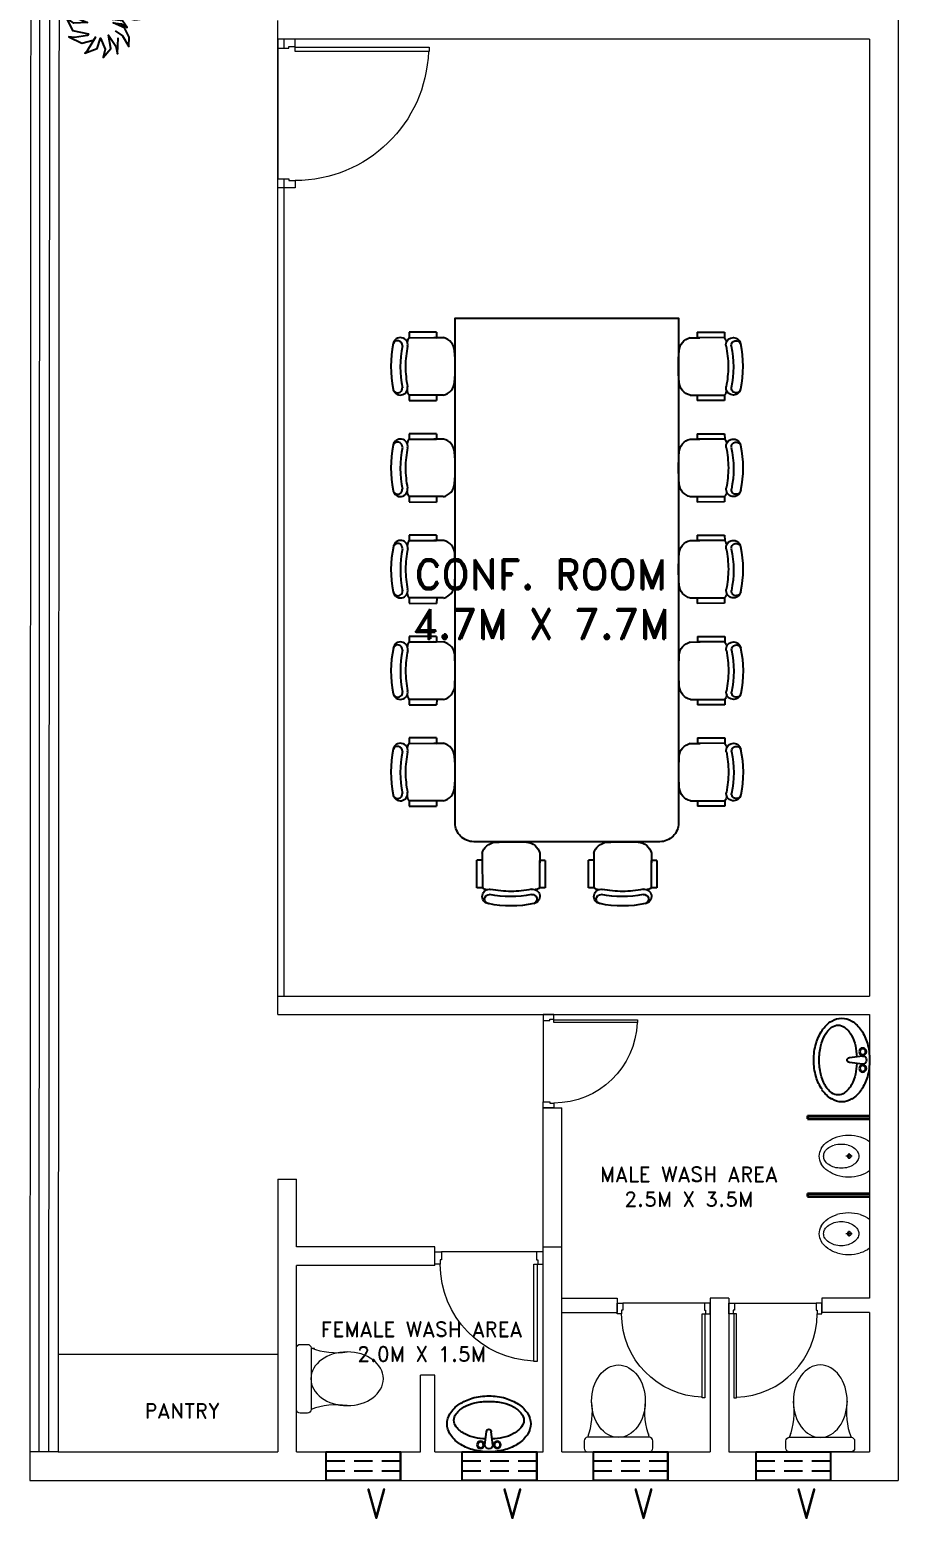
# Model space of a CAD drawing. Header units: inches. Extents: x -605 to 2991212, y -2872845 to 0.
# Drawn here: x 2555629 to 2562629, y -2072289 to -2060283 of the extents above; entities that cross this region are included whole.
import ezdxf

# ---------------------------------------------------------------- set-up
doc = ezdxf.new("R2010")
doc.units = ezdxf.units.IN
doc.header["$LTSCALE"] = 600
doc.header["$MEASUREMENT"] = 0
doc.linetypes.add('DASHED2', pattern=[0.375, 0.25, -0.125])
for name, color, linetype in [('50 - FURNITURE', 47, 'Continuous'), ('CAY', 94, 'Continuous'), ('M10-DOLAP', 33, 'Continuous'), ('see level', 2, 'Continuous'), ('SnT-DIMENSION', 7, 'Continuous')]:
    doc.layers.add(name, color=color, linetype=linetype)
for name, color, linetype, lineweight in [('FURNITURE', 23, 'Continuous', 9), ('furniture u', 25, 'Continuous', 9), ('PV_MASONRY', 10, 'Continuous', 0), ('rRCC 1', 3, 'Continuous', 25), ('zero', 250, 'Continuous', 9)]:
    doc.layers.add(name, color=color, linetype=linetype, lineweight=lineweight)
doc.styles.add('DIM', font='geniso.shx', dxfattribs={"width": 0.85})
doc.styles.add('ROMAND', font='romand.shx')

# ---------------------------------------------------------------- blocks, each defined once
blk = doc.blocks.new('door1')
at = {"layer": 'FURNITURE', "ltscale": 10}
blk.add_line((-29102.45, -2427.68), (-29134.02, -2427.68), dxfattribs=at)
for points in [[(-29103.25, -2391.1), (-29103.25, -2423.54), (-29102.22, -2423.54), (-29102.22, -2391.1)], [(-29134.02, -2425.03), (-29134.47, -2425.03), (-29134.47, -2423.52), (-29136.24, -2423.52), (-29136.24, -2427.68), (-29134.02, -2427.68)], [(-29102.45, -2425.03), (-29102.01, -2425.03), (-29102.01, -2423.52), (-29100.24, -2423.52), (-29100.24, -2427.68), (-29102.45, -2427.68)]]:
    blk.add_lwpolyline(points, close=True, dxfattribs=at)
blk.add_arc((-29102.22, -2423.52), 32.24, 91.8346, 180, dxfattribs=at)
blk = doc.blocks.new('urinal-3')
at = {"color": 0, "linetype": 'ByBlock'}
for p, q in [((0.118, 0), (-0.118, 0)), ((-0.022, -0.165), (0.023, -0.165)), ((0, -0.142), (0, -0.191))]:
    blk.add_line(p, q, dxfattribs=at)
blk.add_circle((0, -0.165), 0.016, dxfattribs=at)
for centre, radius, start, end in [((0.082, -0.146), 0.247, 143.7392, 163.4982), ((-0.082, -0.146), 0.247, 16.5018, 36.2608), ((0.16, -0.17), 0.33, 163.4982, 180), ((0.022, -0.191), 0.109, 121.1424, 145.5692), ((0, -0.155), 0.0679, 90, 121.1424), ((0, -0.155), 0.0679, 58.8576, 90), ((-0.021, -0.191), 0.109, 34.4308, 58.8576), ((-0.16, -0.17), 0.33, 360, 16.5018), ((0.16, -0.17), 0.33, 180, 196.5018), ((0.109, -0.229), 0.206, 164.1484, 180), ((0.109, -0.229), 0.206, 180, 195.8516), ((0.056, -0.214), 0.15, 145.5692, 164.1484), ((-0.055, -0.214), 0.15, 15.8516, 34.4308), ((-0.108, -0.229), 0.206, 360, 15.8516), ((-0.108, -0.229), 0.206, 344.1484, 0), ((-0.16, -0.17), 0.33, 343.4982, 360), ((0.082, -0.193), 0.247, 196.5018, 215.5726), ((0.032, -0.229), 0.186, 215.5726, 239.9226), ((0.056, -0.244), 0.15, 195.8516, 214.4308), ((0.022, -0.268), 0.109, 214.4308, 238.8576), ((-0.021, -0.268), 0.109, 301.1424, 325.5692), ((-0.032, -0.229), 0.186, 300.0774, 324.4274), ((-0.055, -0.244), 0.15, 325.5692, 344.1484), ((-0.082, -0.193), 0.247, 324.4274, 343.4982), ((0, -0.283), 0.123, 239.9226, 270), ((0, -0.303), 0.0679, 238.8576, 270), ((0, -0.303), 0.0679, 270, 301.1424), ((0, -0.283), 0.123, 270, 300.0774)]:
    blk.add_arc(centre, radius, start, end, dxfattribs=at)
blk = doc.blocks.new('wash-6')
at = {"color": 0, "linetype": 'ByBlock'}
for p, q in [((-0.036, -0.063), (-0.021, -0.18)), ((0.036, -0.063), (0.021, -0.18))]:
    blk.add_line(p, q, dxfattribs=at)
for centre, radius in [((-0.075, -0.062), 0.0325), ((-0.075, -0.062), 0.0263), ((0.075, -0.062), 0.0325), ((0.075, -0.062), 0.0263)]:
    blk.add_circle(centre, radius, dxfattribs=at)
for centre, radius, start, end in [((0, -0.56), 0.56, 90, 105.4371), ((-0.107, -0.311), 0.285, 123.6901, 148.1465), ((-0.042, -0.407), 0.401, 105.4371, 123.6901), ((-0.045, -0.488), 0.37, 102.6081, 118.369), ((0, -0.69), 0.576, 92.9466, 102.6081), ((0, -0.063), 0.0361, 0, 180), ((0, -0.56), 0.56, 74.5629, 90), ((0, -0.69), 0.576, 77.3919, 87.0534), ((0.045, -0.488), 0.37, 61.631, 77.3919), ((0.042, -0.407), 0.401, 56.3099, 74.5629), ((0.107, -0.311), 0.285, 31.8535, 56.3099), ((-0.204, -0.25), 0.17, 148.1465, 180), ((-0.204, -0.25), 0.17, 180, 211.8535), ((-0.217, -0.282), 0.0954, 142.5096, 180), ((-0.114, -0.361), 0.225, 118.369, 142.5096), ((0, -0.18), 0.0215, 180, 0), ((0.114, -0.361), 0.225, 37.4904, 61.631), ((0.217, -0.282), 0.0954, 0, 37.4904), ((0.204, -0.25), 0.17, 0, 31.8535), ((0.204, -0.25), 0.17, 328.1465, 0), ((-0.107, -0.189), 0.285, 211.8535, 236.3099), ((-0.217, -0.282), 0.0954, 180, 217.4904), ((-0.114, -0.203), 0.225, 217.4904, 241.631), ((0.114, -0.203), 0.225, 298.369, 322.5096), ((0.107, -0.189), 0.285, 303.6901, 328.1465), ((0.217, -0.282), 0.0954, 322.5096, 0), ((-0.042, -0.092), 0.401, 236.3099, 254.5629), ((-0.045, -0.076), 0.37, 241.631, 257.3919), ((0, 0.06), 0.56, 254.5629, 270), ((0, 0.125), 0.576, 257.3919, 270), ((0, 0.125), 0.576, 270, 282.6081), ((0, 0.06), 0.56, 270, 285.4371), ((0.045, -0.076), 0.37, 282.6081, 298.369), ((0.042, -0.092), 0.401, 285.4371, 303.6901)]:
    blk.add_arc(centre, radius, start, end, dxfattribs=at)
blk = doc.blocks.new('CH3')
at = {"layer": '50 - FURNITURE'}
for p, q in [((-259, 349), (-259, 141)), ((-218, 349), (-259, 349)), ((-218, 142), (-218, 349)), ((259, 350), (218, 350)), ((218, 350), (218, 142)), ((259, 142), (259, 350)), ((-218, 89), (-218, 163)), ((218, 87), (218, 162))]:
    blk.add_line(p, q, dxfattribs=at)
at = {"layer": '50 - FURNITURE', "linetype": 'Continuous'}
for p, q in [((-218, 141), (-259, 141)), ((259, 142), (218, 142))]:
    blk.add_line(p, q, dxfattribs=at)
for centre, radius, start, end in [((-163, 416), 55.3, 99.8988, 279.7522), ((-166, 436), 35.2, 94.9128, 274.9128), ((0, -348), 836, 78.0899, 101.9101), ((163, 416), 55.3, 260.2478, 80.1012), ((159, 437), 36.2, 265.0872, 70.3213), ((-4, -349), 766, 78.0112, 101.9888), ((18, -535), 913, 91.1567, 100.8714), ((-18, -535), 913, 79.1286, 88.8433), ((-111, 115), 111, 193.2566, 265.9234), ((0, 1666), 1666, 265.9234, 274.0766), ((111, 115), 111, 274.0766, 345.8334)]:
    blk.add_arc(centre, radius, start, end, dxfattribs=at)
at = {"layer": '50 - FURNITURE'}
for centre, start, end in [((-181, 309), 90.7226, 132.8382), ((180, 309), 47.1618, 87.5717)]:
    blk.add_arc(centre, 54.9, start, end, dxfattribs=at)
blk = doc.blocks.new('Archi.Space.tree5413')
at = {"layer": 'CAY'}
blk.add_lwpolyline([(145.517, 88.324), (145.717, 88.02), (146.157, 87.772), (145.771, 87.753), (145.397, 87.943), (145.198, 88.401), (145.238, 88.077), (145.384, 87.829), (145.118, 88.02), (145.064, 88.42), (144.958, 88.058), (145.078, 87.525), (145.051, 87.315), (144.758, 87.791), (144.744, 88.439), (144.558, 88.229), (144.491, 87.867), (144.505, 87.505), (144.385, 87.677), (144.358, 88.286), (144.545, 88.572), (144.145, 88.134), (144.038, 87.886), (143.905, 87.772), (143.932, 88.267), (144.251, 88.572), (143.918, 88.515), (143.745, 88.401), (143.892, 88.686), (144.398, 88.877), (143.972, 88.915), (143.558, 88.819), (143.732, 89.086), (144.078, 89.315), (144.438, 89.334), (144.025, 89.467), (143.692, 89.448), (144.091, 89.734), (144.705, 89.581), (144.425, 89.962), (144.105, 90.057), (144.771, 90.095), (145.038, 89.791), (145.184, 89.429), (145.211, 89.981), (145.011, 90.286), (145.504, 90.038), (145.637, 89.391), (145.704, 89.429), (145.784, 89.962), (145.757, 90.191), (146.011, 89.657), (145.891, 89.2), (145.771, 89.105), (146.33, 89.448), (146.424, 89.543), (146.237, 89.048), (145.811, 88.915), (146.264, 88.724), (146.597, 88.8), (146.237, 88.496), (145.691, 88.591), (146.144, 88.286), (146.45, 88.229), (145.797, 88.191)], dxfattribs=at)
blk = doc.blocks.new('gf')
at = {"layer": '50 - FURNITURE', "ltscale": 0.25, "elevation": 0}
blk.add_lwpolyline([(2746184, -1717840), (2746184, -1713771), (2747984, -1713771), (2747984, -1717840, -0.414214), (2747834, -1717990), (2746334, -1717990, -0.414214)], format="xyb", close=True, dxfattribs=at)
at = {"layer": 'furniture u', "ltscale": 0.4}
for points in [[(2744905, -1722567), (2744905, -1722071, -0.414214), (2744934, -1722042), (2744993, -1722042, -0.414214), (2745022, -1722071), (2745022, -1722567, -0.414214), (2744993, -1722596), (2744934, -1722596, -0.414214)], [(2747252, -1722908), (2747748, -1722908, 0.414214), (2747777, -1722879), (2747777, -1722820, 0.414214), (2747748, -1722791), (2747252, -1722791, 0.414214), (2747223, -1722820), (2747223, -1722879, 0.414214)], [(2749375, -1722908), (2748879, -1722908, -0.414214), (2748850, -1722879), (2748850, -1722820, -0.414214), (2748879, -1722791), (2749375, -1722791, -0.414214), (2749404, -1722820), (2749404, -1722879, -0.414214)]]:
    blk.add_lwpolyline(points, format="xyb", close=True, dxfattribs=at)
for centre, start, end in [((2745228, -1721531), 249.1386, 278.5342), ((2745228, -1723107), 81.4658, 110.8615), ((2746712, -1722585), 339.1385, 8.5342), ((2748288, -1722585), 171.4658, 200.8614), ((2748339, -1722585), 339.1386, 8.5342)]:
    blk.add_arc(centre, 578, start, end, dxfattribs=at)
at = {"layer": 'furniture u', "ltscale": 0.4, "extrusion": (0, 0, -1)}
for centre, major_axis in [((2745313, -1722319), (-292, 0)), ((2749127, -1722500), (0, -292))]:
    blk.add_ellipse(centre, major_axis=major_axis, ratio=0.742008, dxfattribs=at)
at = {"layer": 'furniture u', "ltscale": 0.4}
blk.add_ellipse((2747500, -1722500), major_axis=(0, -292), ratio=0.742008, dxfattribs=at)
at = {"layer": 'PV_MASONRY'}
for p, q in [((2749755, -1694068), (2749755, -1723138)), ((2744755, -1711520), (2744755, -1711370)), ((2749525, -1711520), (2744755, -1711520)), ((2749525, -1711520), (2749525, -1719234)), ((2744755, -1719384), (2744755, -1719234)), ((2744755, -1719234), (2749525, -1719234)), ((2744755, -1719384), (2749525, -1719384)), ((2749525, -1719384), (2749525, -1721670)), ((2746893, -1722908), (2746893, -1720134)), ((2746893, -1720134), (2747043, -1720134)), ((2747043, -1722908), (2747043, -1720134)), ((2744905, -1720719), (2744905, -1720710)), ((2744905, -1721255), (2744905, -1720719)), ((2746020, -1721255), (2744905, -1721255)), ((2746020, -1721405), (2746020, -1721255)), ((2746893, -1721256), (2747043, -1721256)), ((2744905, -1722908), (2744905, -1721405)), ((2746020, -1721405), (2744905, -1721405)), ((2747043, -1721670), (2747489, -1721670)), ((2747489, -1721670), (2747489, -1721785)), ((2748389, -1721670), (2748239, -1721670)), ((2748239, -1721670), (2748239, -1722908)), ((2748389, -1721670), (2748389, -1722908)), ((2749525, -1721670), (2749139, -1721670)), ((2749139, -1721670), (2749139, -1721785)), ((2747043, -1721785), (2747489, -1721785)), ((2749525, -1721785), (2749139, -1721785)), ((2749525, -1721785), (2749525, -1722908)), ((2745905, -1722908), (2745905, -1722290)), ((2746020, -1722290), (2745905, -1722290)), ((2746020, -1722908), (2746020, -1722290)), ((2742985, -1722908), (2744755, -1722908)), ((2744905, -1722908), (2745905, -1722908)), ((2746020, -1722908), (2746893, -1722908)), ((2747043, -1722908), (2748239, -1722908)), ((2748389, -1722908), (2749525, -1722908)), ((2749210, -1723138), (2749210, -1722908)), ((2742755, -1723138), (2749755, -1723138))]:
    blk.add_line(p, q, dxfattribs=at)
for points in [[(2742763, -1709353), (2742755, -1723138)], [(2742993, -1709353), (2742985, -1722908)], [(2744755, -1720710), (2744905, -1720710)], [(2744755, -1720710), (2744755, -1722908)], [(2744905, -1722908), (2745905, -1722908)]]:
    blk.add_lwpolyline(points, dxfattribs=at)
blk.add_arc((2749915, -1722585), 578, 171.4658, 200.8615, dxfattribs=at)
at = {"layer": 'rRCC 1', "color": 5}
for p, q in [((2745144, -1723138), (2745144, -1722908)), ((2745744, -1723138), (2745744, -1722908)), ((2746241, -1723138), (2746241, -1722908)), ((2746841, -1723138), (2746841, -1722908)), ((2747298, -1723138), (2747298, -1722908)), ((2747898, -1723138), (2747898, -1722908)), ((2748610, -1723138), (2748610, -1722908))]:
    blk.add_line(p, q, dxfattribs=at)
at = {"layer": 'rRCC 1', "color": 5, "linetype": 'DASHED2'}
for p, q in [((2745744, -1722983), (2745144, -1722983)), ((2745744, -1723063), (2745144, -1723063)), ((2746841, -1722983), (2746241, -1722983)), ((2746841, -1723063), (2746241, -1723063)), ((2747898, -1722983), (2747298, -1722983)), ((2747898, -1723063), (2747298, -1723063)), ((2749210, -1722983), (2748610, -1722983)), ((2749210, -1723063), (2748610, -1723063))]:
    blk.add_line(p, q, dxfattribs=at)
at = {"layer": 'rRCC 1', "color": 5}
for points in [[(2745744, -1723138), (2745144, -1723138), (2745144, -1722908), (2745744, -1722908)], [(2746841, -1723138), (2746241, -1723138), (2746241, -1722908), (2746841, -1722908)], [(2747898, -1723138), (2747298, -1723138), (2747298, -1722908), (2747898, -1722908)], [(2749210, -1723138), (2748610, -1723138), (2748610, -1722908), (2749210, -1722908)]]:
    blk.add_lwpolyline(points, close=True, dxfattribs=at)
at = {"layer": 'see level', "color": 4, "linetype": 'ByBlock', "lineweight": 20}
for p, q in [((2742830, -1722908), (2742838, -1709353)), ((2742910, -1722908), (2742918, -1709353)), ((2742985, -1722120), (2744755, -1722120)), ((2742985, -1722908), (2742755, -1722908))]:
    blk.add_line(p, q, dxfattribs=at)
at = {"layer": 'see level', "color": 7, "linetype": 'ByBlock', "lineweight": 35}
for p, q in [((2749025, -1720200), (2749525, -1720200)), ((2749025, -1720200), (2749025, -1720225)), ((2749025, -1720225), (2749525, -1720225)), ((2749025, -1720825), (2749525, -1720825)), ((2749025, -1720825), (2749025, -1720850)), ((2749025, -1720850), (2749525, -1720850))]:
    blk.add_line(p, q, dxfattribs=at)
at = {"layer": 'see level', "color": 4, "linetype": 'ByBlock', "lineweight": 20}
for points in [[(2744755, -1719234), (2744755, -1711520)], [(2744805, -1711594), (2744805, -1711520)], [(2744805, -1719234), (2744805, -1712647)]]:
    blk.add_lwpolyline(points, dxfattribs=at)
at = {"layer": 'zero', "linetype": 'DASHED2', "ltscale": 5}
for points in [[(2745051, -1722081), (2745051, -1722076), (2745037, -1722076)], [(2747738, -1722763), (2747742, -1722763), (2747742, -1722776)], [(2748889, -1722763), (2748885, -1722763), (2748885, -1722776)]]:
    blk.add_lwpolyline(points, dxfattribs=at)
at = {"xscale": -200, "yscale": 200, "zscale": 200, "rotation": 90}
blk.add_blockref('Archi.Space.tree5413', (2761107, -1682350), dxfattribs=at)
at = {"layer": '50 - FURNITURE', "yscale": 1.062080456361601, "zscale": 1.062080456361601}
for p, xscale, rotation in [((2746184, -1714159, 0), 1.062080456361601, 89.91173130607805), ((2747984, -1714159, 0), -1.062080456361601, 270.088268693922), ((2746184, -1714977, 0), 1.062080456361601, 89.91173130607805), ((2747985, -1714977, 0), -1.062080456361601, 270.088268693922), ((2746185, -1715794, 0), 1.062080456361601, 89.91173130607805), ((2747985, -1715794, 0), -1.062080456361601, 270.088268693922), ((2746185, -1716612, 0), 1.062080456361601, 89.91173130607805), ((2747986, -1716612, 0), -1.062080456361601, 270.088268693922), ((2746184, -1717429, 0), 1.062080456361601, 89.91173130607805), ((2747986, -1717429, 0), -1.062080456361601, 270.088268693922), ((2746634, -1717990, 0), -1.062080456361601, 180.088268693922), ((2747534, -1717990, 0), -1.062080456361601, 180.088268693922)]:
    blk.add_blockref('CH3', p, dxfattribs=dict(at, xscale=xscale, rotation=rotation))
at = {"layer": 'FURNITURE'}
for p, xscale, yscale, zscale, rotation in [((2825678, -741512), -33.33333333364662, 33.33333333364662, 33.33333333364662, 270), ((2797469, -1113129), -20.83333333353641, 20.83333333353641, 20.83333333353641, 270), ((3451211, -1780053), -24.20319586712277, 24.20319586712277, 24.20319586712277, 180), ((3354494, -1772287), -20.83333333353641, 20.83333333353641, 20.83333333353641, 180), ((2142134, -1772287), 20.83333333353641, 20.83333333353641, 20.83333333353641, 180)]:
    blk.add_blockref('door1', p, dxfattribs=dict(at, xscale=xscale, yscale=yscale, zscale=zscale, rotation=rotation))
at = {"layer": 'furniture u', "ltscale": 0.4, "xscale": -1000.000000000001, "yscale": 1000.000000000001, "zscale": 1000.000000000001, "rotation": 270}
for p in [(2749525, -1720525), (2749525, -1721150)]:
    blk.add_blockref('urinal-3', p, dxfattribs=at)
at = {"layer": 'M10-DOLAP', "linetype": 'Continuous', "xscale": -901.2495468556689, "yscale": 901.2495468556689, "zscale": 901.2495468556689}
for p, rotation in [((2749525, -1719750), 270), ((2746456, -1722908), 180)]:
    blk.add_blockref('wash-6', p, dxfattribs=dict(at, rotation=rotation))
at = {"layer": 'see level', "color": 7, "linetype": 'ByBlock', "char_height": 250, "attachment_point": 4, "style": 'DIM'}
for insert in [(2745462, -1723326), (2746559, -1723326), (2747616, -1723326), (2748929, -1723326)]:
    blk.add_mtext('\\A1;V', dxfattribs=dict(at, insert=insert))
at = {"layer": 'SnT-DIMENSION', "linetype": 'ByBlock', "attachment_point": 3, "style": 'ROMAND'}
for s, insert, char_height, width in [('\\A1;\\pxqc;CONF. ROOM\\P4.7M X 7.7M', (2748644, -1715715), 240, 3535.29), ('\\A1;\\pxqc;MALE WASH AREA\\P2.5M X 3.5M', (2748951, -1720611), 120, 1767.65), ('\\A1;\\pxqc;FEMALE WASH AREA\\P2.0M X 1.5M', (2746797, -1721860), 120, 1767.65), ('\\A1;\\pxqc;PANTRY ', (2744868, -1722518), 120, 1767.65)]:
    blk.add_mtext(s, dxfattribs=dict(at, insert=insert, char_height=char_height, width=width))

msp = doc.modelspace()

# ---------------------------------------------------------------- block references
at = {"layer": 'see level', "color": 1, "linetype": 'ByBlock'}
msp.add_blockref('gf', (-187126.5, -348837.7, 0), dxfattribs=at)

doc.saveas('drawing.dxf')
